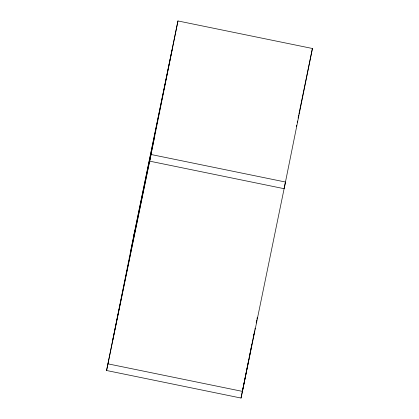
<?xml version="1.0" encoding="UTF-8"?>
<svg xmlns="http://www.w3.org/2000/svg" width="419" height="419" viewBox="0 0 419 419"><rect width="100%" height="100%" fill="white"/><g stroke="black" fill="none" stroke-linecap="round" stroke-linejoin="round"><path stroke-width="0.63" d="M106.583 370.506L151.029 154.491L285.486 182.035L241.04 398.05L106.583 370.506L134.881 230.303M177.96 20.95L149.662 161.153L284.119 188.697L312.417 48.494L177.96 20.95L133.514 236.965M241.04 398.05L248.902 359.073M249.158 357.795L250.578 350.766M250.834 349.488L252.254 342.459M253.28 337.347L253.924 334.153M257.02 318.817L257.276 317.539M251.819 344.748L242.412 391.388L107.955 363.844M252.463 341.553L253.495 336.441M253.752 335.163L254.652 330.691M254.909 329.413L255.166 328.135M256.198 323.023L256.842 319.828M130.346 252.814L172.047 50.123M112.496 341.333L154.197 138.642M296.385 126.459L296.652 125.181M297.228 122.29L297.495 121.012M298.098 118.148L298.757 114.953M298.941 113.978L312.417 48.494"/></g></svg>
